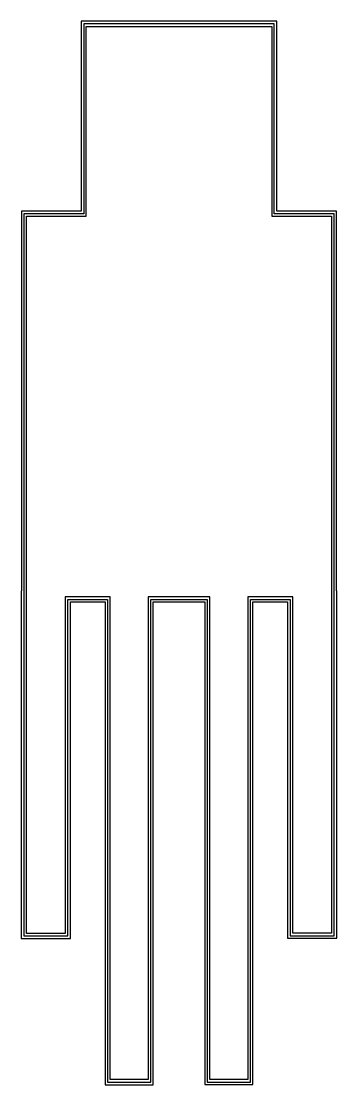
# Model space of a CAD drawing. Extents: x 77.1 to 106.1, y 160.3 to 258.3.
import ezdxf

# ---------------------------------------------------------------- set-up
doc = ezdxf.new("R2010")
doc.units = 0
doc.layers.add('Layer_1', color=7, linetype='CONTINUOUS')

msp = doc.modelspace()

# ---------------------------------------------------------------- linework, layer by layer
at = {"layer": 'Layer_1', "color": 7}
for points in [[(82.558594, 258.271484), (82.558594, 258.037109), (82.558594, 240.771484), (77.060547, 240.771484), (77.060547, 205.785156), (77.050747, 205.785156), (77.050747, 173.76758), (81.568325, 173.76758), (81.568325, 204.771484), (84.757778, 204.771484), (84.757778, 160.29688), (89.193325, 160.29688), (89.193325, 204.771484), (93.925747, 204.771484), (93.925747, 160.30859), (98.361294, 160.30859), (98.361294, 204.771484), (101.55075, 204.771484), (101.55075, 173.79102), (106.06833, 173.79102), (106.06833, 205.808594), (106.05833, 205.808594), (106.05833, 240.771484), (100.55833, 240.771484), (100.55833, 258.271484)], [(82.793396, 258.036487), (82.793396, 240.536263), (77.294507, 240.536263), (77.294507, 205.551835), (77.284707, 205.551835), (77.284707, 174.00234), (81.334073, 174.00234), (81.334073, 205.006132), (84.992247, 205.006132), (84.992247, 160.53029), (88.959964, 160.53029), (88.959964, 205.006132), (94.15913, 205.006132), (94.15913, 160.54321), (98.126846, 160.54321), (98.126846, 205.006132), (101.7845, 205.006132), (101.7845, 174.02508), (105.83439, 174.02508), (105.83439, 205.574573), (105.82439, 205.574573), (105.82439, 240.536263), (100.32498, 240.536263), (100.32498, 258.036487)], [(83.027344, 257.802734), (100.08984, 257.802734), (100.08984, 240.302734), (105.58984, 240.302734), (105.58984, 205.339844), (105.59984, 205.339844), (105.59984, 174.25977), (102.01976, 174.25977), (102.01976, 205.240234), (97.892808, 205.240234), (97.892808, 160.77734), (94.392808, 160.77734), (94.392808, 205.240234), (88.726792, 205.240234), (88.726792, 160.76367), (85.226792, 160.76367), (85.226792, 205.240234), (81.099609, 205.240234), (81.099609, 174.23633), (77.519531, 174.23633), (77.519531, 205.318359), (77.529331, 205.318359), (77.529331, 240.302734), (83.027378, 240.302734)]]:
    msp.add_lwpolyline(points, close=True, dxfattribs=at)

doc.saveas('drawing.dxf')
